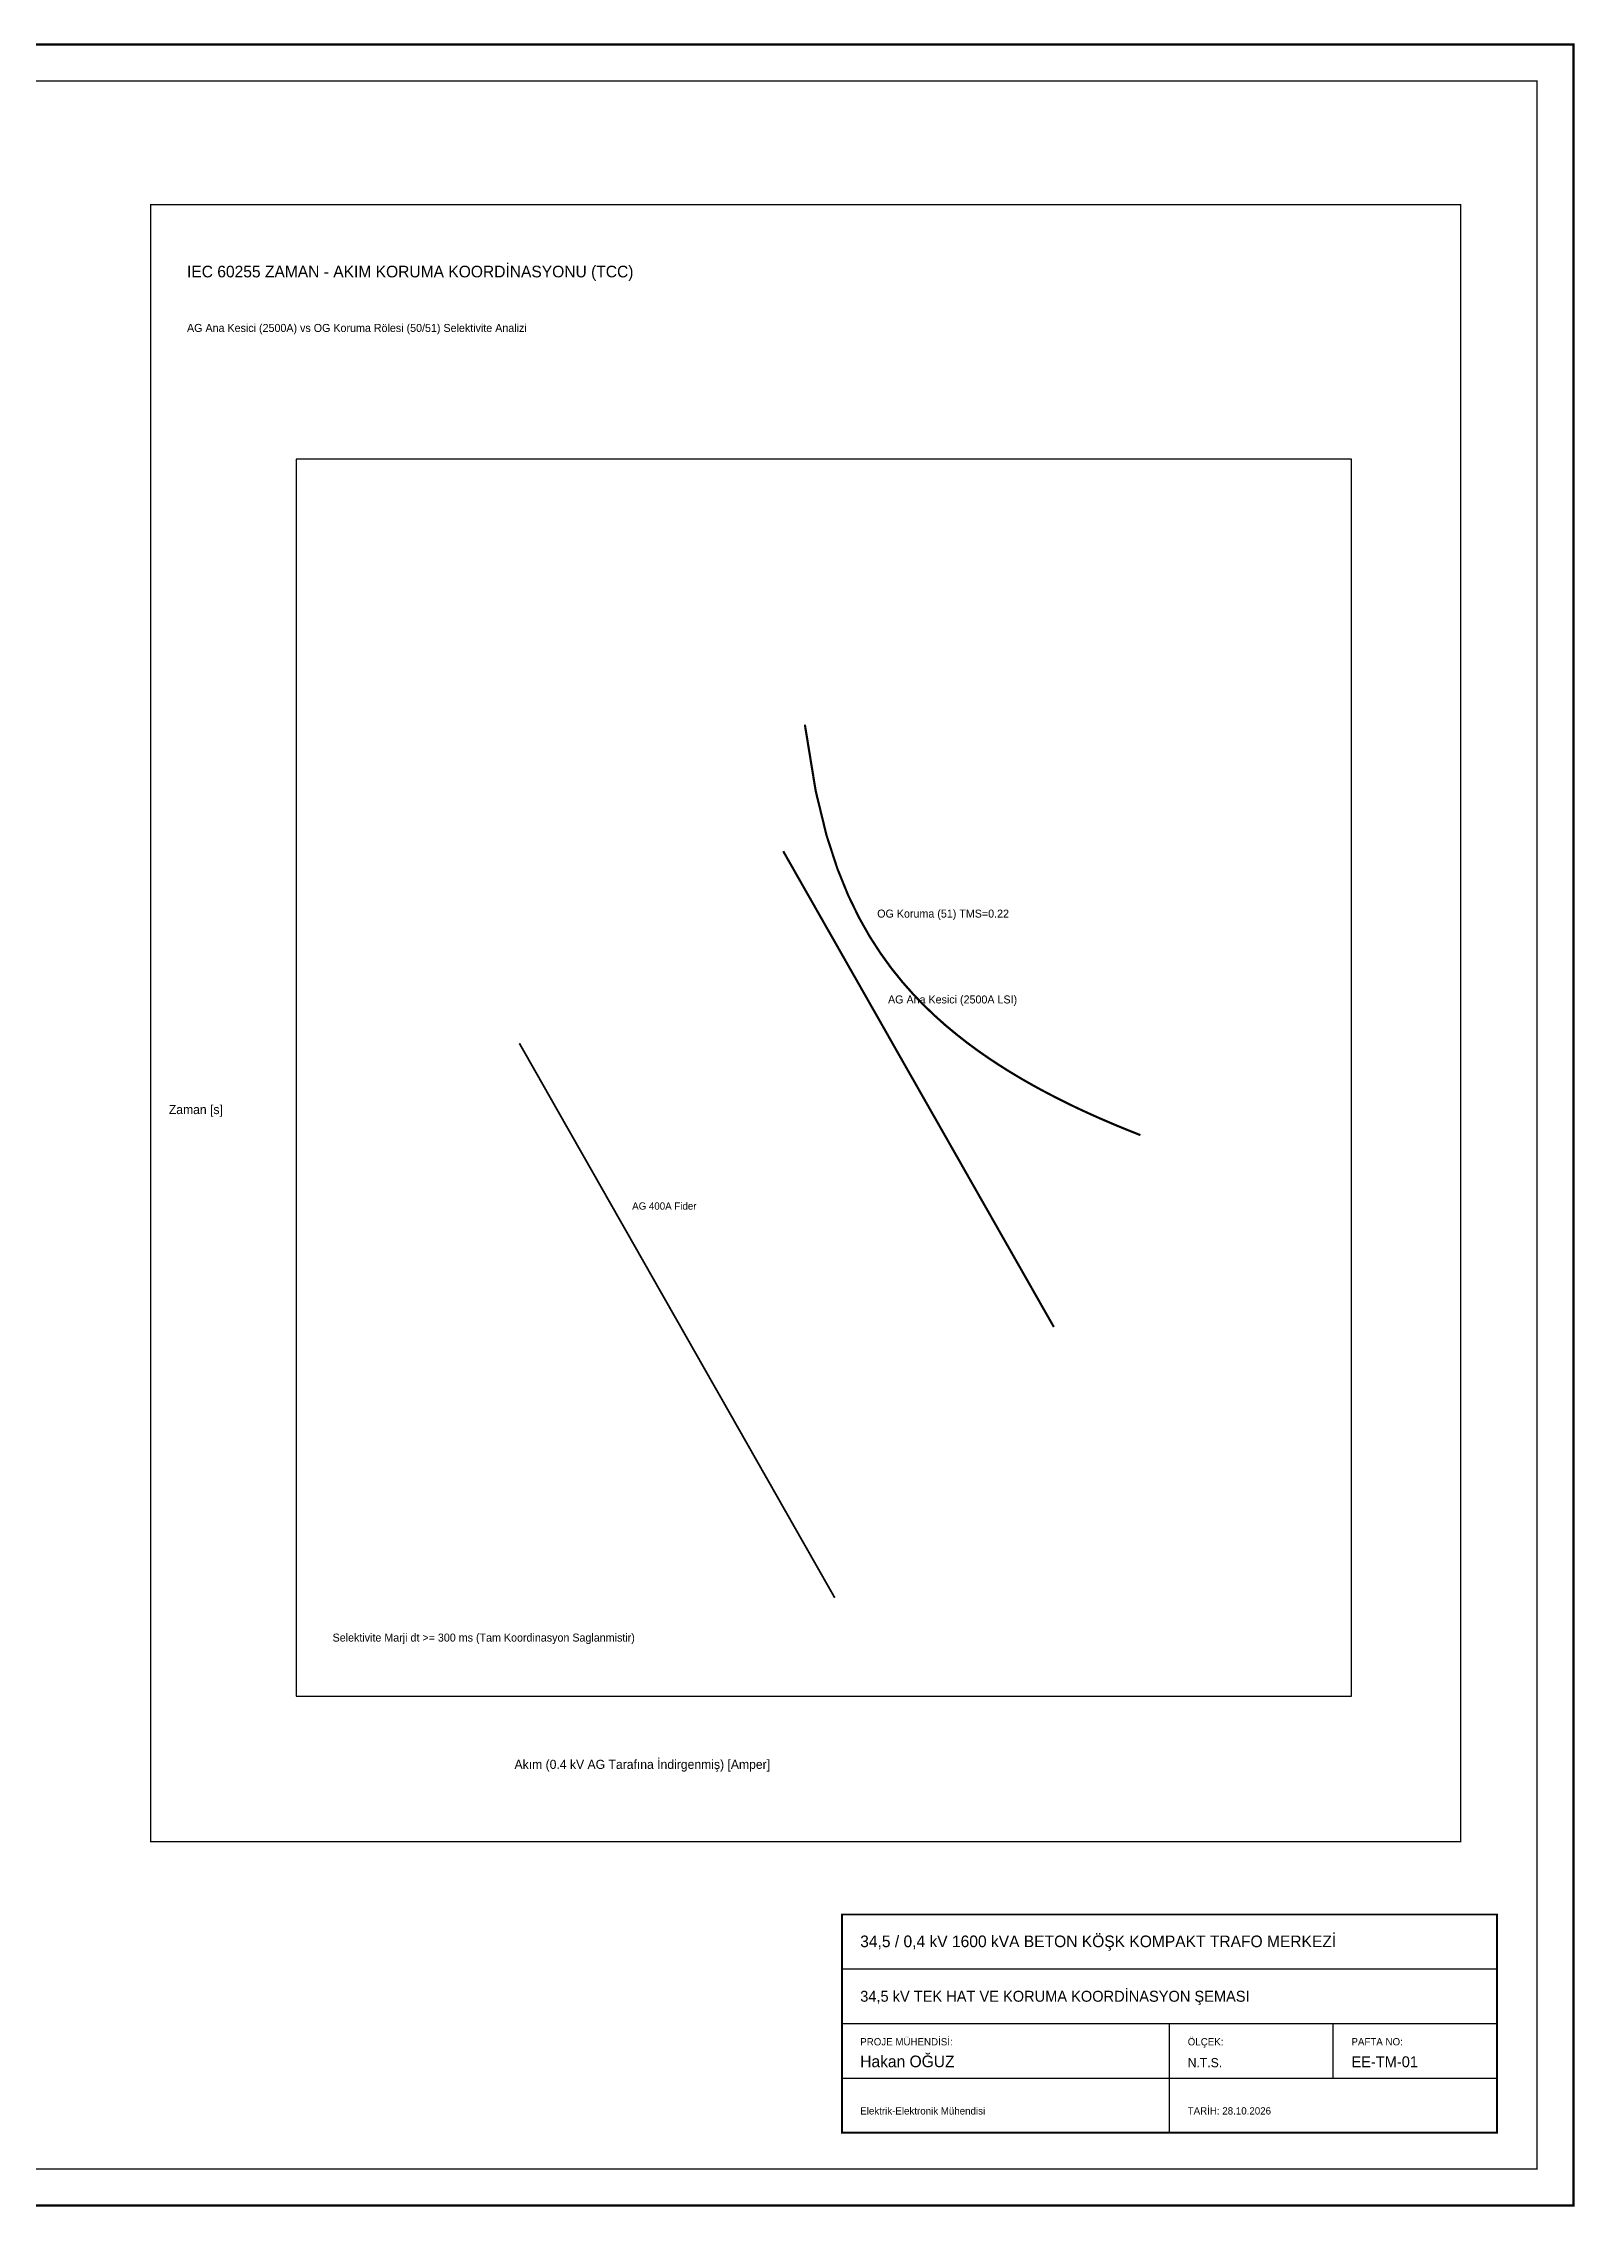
# Model space of a CAD drawing. Header units: metres. Extents: x 0 to 841, y 0 to 594.
# Drawn here: x 420 to 841, y 0 to 594 of the extents above; entities that cross this region are included whole.
import ezdxf

# ---------------------------------------------------------------- set-up
doc = ezdxf.new("R2010")
doc.units = ezdxf.units.M
doc.linetypes.add('DASHED', pattern=[1.524, 1.27, -0.254])
for name, color, linetype in [('ANTET', 4, 'Continuous'), ('CERCEVE', 7, 'Continuous'), ('KABLO_AG', 5, 'Continuous'), ('ROLE_EGRI', 6, 'Continuous'), ('TOPRAKLAMA', 3, 'DASHED'), ('YAZI', 7, 'Continuous')]:
    doc.layers.add(name, color=color, linetype=linetype)

msp = doc.modelspace()

# ---------------------------------------------------------------- linework, layer by layer
at = {"layer": 'ANTET', "const_width": 0.5}
msp.add_lwpolyline([(640, 20), (820, 20), (820, 80), (640, 80), (640, 20)], dxfattribs=at)
at = {"layer": 'ANTET'}
for points in [[(640, 65), (820, 65)], [(640, 50), (820, 50)], [(730, 35), (730, 50)], [(775, 35), (775, 50)], [(640, 35), (820, 35)], [(730, 20), (730, 35)]]:
    msp.add_lwpolyline(points, dxfattribs=at)
at = {"layer": 'CERCEVE'}
for points, const_width in [([(0, 0), (841, 0), (841, 594), (0, 594), (0, 0)], 0.7), ([(10, 10), (831, 10), (831, 584), (10, 584), (10, 10)], 0.35), ([(450, 100), (810, 100), (810, 550), (450, 550), (450, 100)], 0.35)]:
    msp.add_lwpolyline(points, dxfattribs=dict(at, const_width=const_width))
msp.add_lwpolyline([(490, 140), (780, 140), (780, 480), (490, 480), (490, 140)], dxfattribs=at)
at = {"layer": 'KABLO_AG', "const_width": 0.6}
msp.add_lwpolyline([(623.85, 372.25), (626.82, 367.02), (629.79, 361.79), (632.77, 356.56), (635.74, 351.33), (638.72, 346.1), (641.69, 340.87), (644.67, 335.64), (647.64, 330.41), (650.62, 325.18), (653.59, 319.94), (656.56, 314.71), (659.54, 309.48), (662.51, 304.25), (665.49, 299.02), (668.46, 293.79), (671.44, 288.56), (674.41, 283.33), (677.38, 278.1), (680.36, 272.87), (683.33, 267.64), (686.31, 262.41), (689.28, 257.18), (692.26, 251.94), (695.23, 246.71), (698.21, 241.48)], dxfattribs=at)
at = {"layer": 'ROLE_EGRI', "const_width": 0.6}
msp.add_lwpolyline([(629.79, 407.04), (632.77, 388.79), (635.74, 376.62), (638.72, 367.47), (641.69, 360.14), (644.67, 354.01), (647.64, 348.75), (650.62, 344.15), (653.59, 340.04), (656.56, 336.35), (659.54, 332.98), (662.51, 329.9), (665.49, 327.04), (668.46, 324.39), (671.44, 321.92), (674.41, 319.59), (677.38, 317.4), (680.36, 315.33), (683.33, 313.37), (686.31, 311.5), (689.28, 309.72), (692.26, 308.02), (695.23, 306.4), (698.21, 304.84), (701.18, 303.34), (704.15, 301.89), (707.13, 300.5), (710.1, 299.16), (713.08, 297.87), (716.05, 296.61), (719.03, 295.4), (722, 294.22)], dxfattribs=at)
at = {"layer": 'TOPRAKLAMA', "const_width": 0.5}
msp.add_lwpolyline([(551.33, 319.46), (555.67, 311.84), (560, 304.21), (564.33, 296.59), (568.67, 288.97), (573, 281.35), (577.33, 273.73), (581.67, 266.11), (586, 258.49), (590.33, 250.87), (594.67, 243.25), (599, 235.63), (603.33, 228.01), (607.67, 220.39), (612, 212.77), (616.33, 205.15), (620.67, 197.52), (625, 189.9), (629.33, 182.28), (633.67, 174.66), (638, 167.04)], dxfattribs=at)

# ---------------------------------------------------------------- texts
at = {"layer": 'ANTET'}
for s, height, p in [('IEC 60255 ZAMAN - AKIM KORUMA KOORDİNASYONU (TCC)', 3.2, (460, 530)), ('34,5 / 0,4 kV 1600 kVA BETON KÖŞK KOMPAKT TRAFO MERKEZİ', 3.2, (645, 71)), ('34,5 kV TEK HAT VE KORUMA KOORDİNASYON ŞEMASI', 3, (645, 56)), ('PROJE MÜHENDİSİ:', 2, (645, 44)), ('Hakan OĞUZ', 3.2, (645, 38)), ('ÖLÇEK:', 2, (735, 44)), ('PAFTA NO:', 2, (780, 44)), ('N.T.S.', 2.5, (735, 38)), ('EE-TM-01', 3, (780, 38)), ('Elektrik-Elektronik Mühendisi', 2, (645, 25)), ('TARİH: 28.10.2026', 2, (735, 25))]:
    msp.add_text(s, height=height, dxfattribs=at).set_placement(p)
at = {"layer": 'KABLO_AG'}
msp.add_text('AG Ana Kesici (2500A LSI)', height=2.2, dxfattribs=at).set_placement((652.64, 330.41))
at = {"layer": 'ROLE_EGRI'}
msp.add_text('OG Koruma (51) TMS=0.22', height=2.2, dxfattribs=at).set_placement((649.67, 354.01))
at = {"layer": 'TOPRAKLAMA'}
msp.add_text('AG 400A Fider', height=2, dxfattribs=at).set_placement((582.33, 273.73))
at = {"layer": 'YAZI'}
for s, height, p in [('AG Ana Kesici (2500A) vs OG Koruma Rölesi (50/51) Selektivite Analizi', 2.2, (460, 515)), ('Zaman [s]', 2.5, (455, 300)), ('Selektivite Marji dt >= 300 ms (Tam Koordinasyon Saglanmistir)', 2.2, (500, 155)), ('Akım (0.4 kV AG Tarafına İndirgenmiş) [Amper]', 2.5, (550, 120))]:
    msp.add_text(s, height=height, dxfattribs=at).set_placement(p)

doc.saveas('drawing.dxf')
